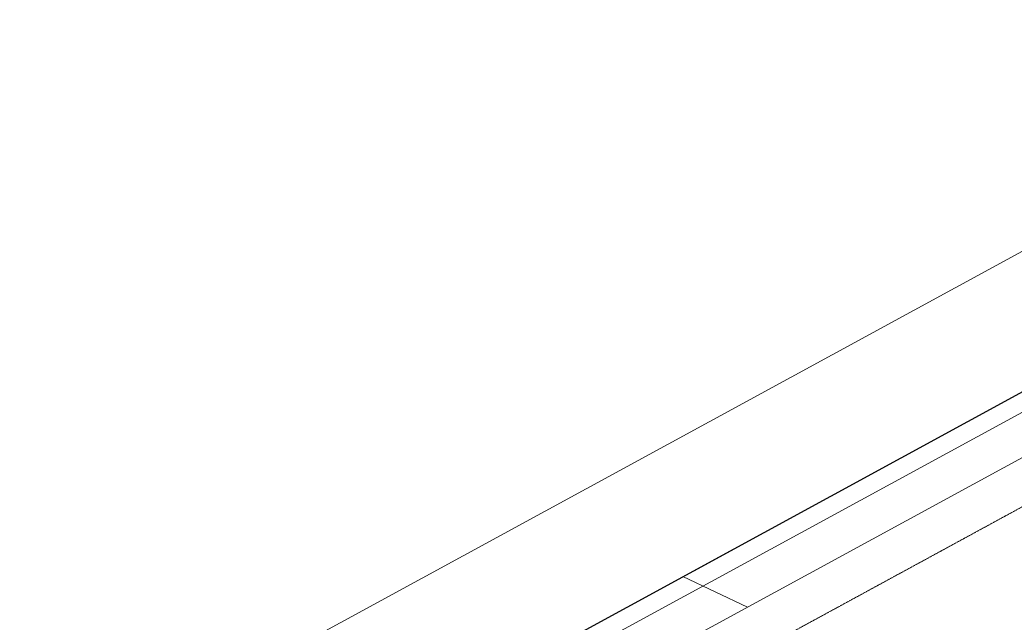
# Model space of a CAD drawing. Header units: inches. Extents: x 27328 to 120839, y -4075 to 4147.
# Drawn here: x 27328 to 30932, y 1964 to 4147 of the extents above; entities that cross this region are included whole.
import ezdxf

# ---------------------------------------------------------------- set-up
doc = ezdxf.new("R2010")
doc.units = ezdxf.units.IN
doc.header["$MEASUREMENT"] = 0
doc.linetypes.add('Hidden', pattern=[0.28125, 0.1875, -0.09375])
for name, color, linetype, lineweight in [('A-DETL', 90, 'Continuous', 9), ('A-PROP-SBCK', 71, 'Hidden', 15), ('C-TOPO', 7, 'Continuous', 9), ('G-ANNO-SYMB', 111, 'Continuous', 9)]:
    doc.layers.add(name, color=color, linetype=linetype, lineweight=lineweight)

msp = doc.modelspace()

# ---------------------------------------------------------------- linework, layer by layer
at = {"layer": 'A-DETL'}
for p, q in [((28348, 1143.6), (32455.3, 3378.7)), ((29962.3, 2022.1), (29728.8, 2132.5))]:
    msp.add_line(p, q, dxfattribs=at)
at = {"layer": 'A-PROP-SBCK'}
msp.add_line((28810, 1216.4), (32385.3, 3162.1), dxfattribs=at)
at = {"layer": 'C-TOPO', "lineweight": 25}
msp.add_line((32497.6, 3638.6), (27328.5, 825.6), dxfattribs=at)
at = {"layer": 'C-TOPO'}
for p, q in [((30826.7, 2730), (32496.9, 3638.9)), ((30826.7, 2730), (29913.7, 2233.2)), ((27327.8, 825.9), (29913.7, 2233.2))]:
    msp.add_line(p, q, dxfattribs=at)
at = {"layer": 'G-ANNO-SYMB'}
for p, q in [((32496.9, 4147.3), (27327.8, 1334.3)), ((32496.9, 3565.2), (27327.8, 752.2))]:
    msp.add_line(p, q, dxfattribs=at)

doc.saveas('drawing.dxf')
